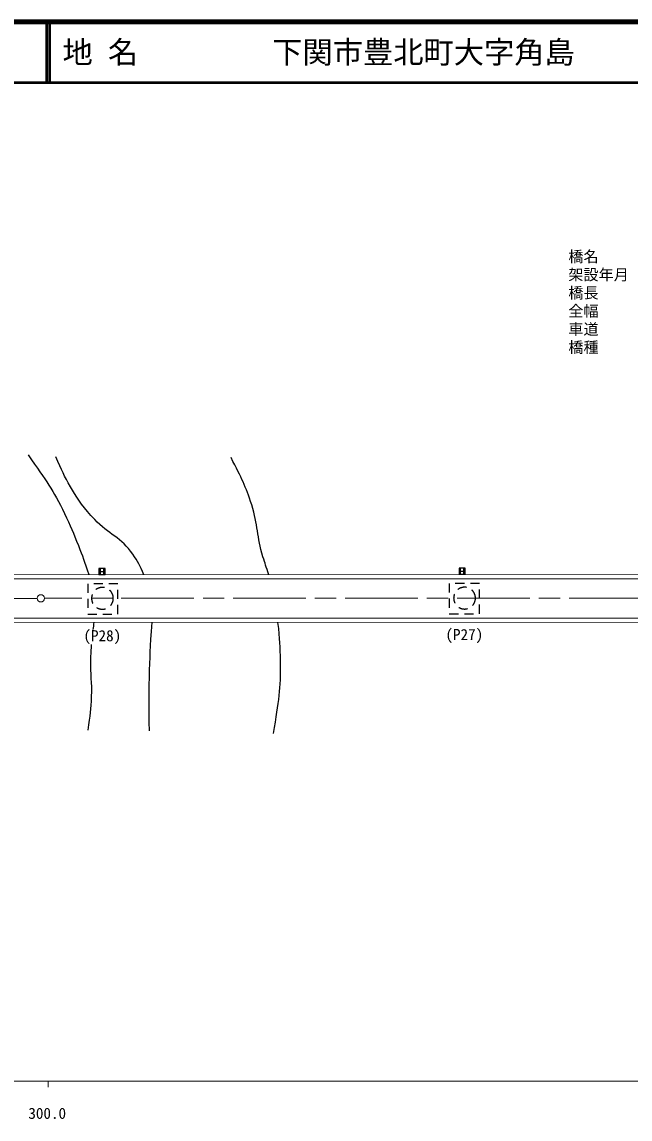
# Model space of a CAD drawing. Units: millimetres, scale not verified. Extents: x 40000 to 680000, y 20000 to 380000.
# Drawn here: x 363671 to 464156, y 198715 to 380000 of the extents above; entities that cross this region are included whole.
import ezdxf
from ezdxf.enums import TextEntityAlignment as Align

# ---------------------------------------------------------------- set-up
doc = ezdxf.new("R2010")
doc.units = ezdxf.units.MM
doc.header["$LTSCALE"] = 1000
doc.linetypes.add('CHAIN', pattern=[18.5, 12, -1.5, 3.5, -1.5])
for name, color, linetype, lineweight in [('M-BGD', 7, 'Continuous', 25), ('M-BMK', 2, 'CHAIN', 13), ('M-BMK-SRVR', 3, 'Continuous', 13), ('M-STR-STR1', 1, 'Continuous', 13), ('M-TTL', 2, 'Continuous', 140), ('M-TTL-BAND', 7, 'Continuous', 13), ('M-TTL-LINE', 7, 'Continuous', 50), ('M-TTL-TXT', 7, 'Continuous', 13)]:
    doc.layers.add(name, color=color, linetype=linetype, lineweight=lineweight)
doc.styles.add('ＭＳ ゴシック', font='')
doc.styles.get('ＭＳ ゴシック').set_extended_font_data('MS Gothic')

msp = doc.modelspace()

# ---------------------------------------------------------------- linework, layer by layer
at = {"layer": 'M-BGD'}
for p, q in [((377400, 289707), (376400, 289707)), ((376400, 289707), (376400, 288707)), ((376400, 288707), (377400, 288707)), ((376670, 288749), (376670, 289599)), ((376670, 289207), (377165, 289207)), ((377165, 289605), (377165, 288752)), ((377400, 288707), (377400, 289707)), ((436894, 289735), (435894, 289735)), ((435894, 289735), (435894, 288735)), ((435894, 288735), (436894, 288735)), ((436164, 288778), (436164, 289627)), ((436164, 289235), (436660, 289235)), ((436660, 289633), (436660, 288780)), ((436894, 288735), (436894, 289735)), ((374542, 287164), (374542, 285664)), ((377042, 287164), (375542, 287164)), ((376318, 286441), (376289, 286429)), ((376347, 286452), (376318, 286441)), ((376377, 286462), (376347, 286452)), ((376407, 286473), (376377, 286462)), ((376437, 286482), (376407, 286473)), ((376467, 286491), (376437, 286482)), ((376497, 286500), (376467, 286491)), ((376528, 286508), (376497, 286500)), ((376558, 286515), (376528, 286508)), ((376589, 286522), (376558, 286515)), ((376620, 286529), (376589, 286522)), ((376651, 286535), (376620, 286529)), ((376682, 286540), (376651, 286535)), ((376713, 286545), (376682, 286540)), ((376744, 286549), (376713, 286545)), ((376776, 286553), (376744, 286549)), ((376807, 286556), (376776, 286553)), ((376838, 286559), (376807, 286556)), ((376870, 286561), (376838, 286559)), ((376901, 286562), (376870, 286561)), ((376933, 286563), (376901, 286562)), ((376964, 286564), (376933, 286563)), ((376996, 286563), (376964, 286564)), ((377027, 286563), (376996, 286563)), ((377059, 286561), (377027, 286563)), ((377090, 286560), (377059, 286561)), ((377121, 286557), (377090, 286560)), ((377153, 286554), (377121, 286557)), ((377184, 286551), (377153, 286554)), ((377215, 286547), (377184, 286551)), ((377247, 286543), (377215, 286547)), ((377278, 286537), (377247, 286543)), ((377298, 286534), (377278, 286537)), ((379542, 287164), (378042, 287164)), ((434281, 287212), (434281, 285712)), ((436781, 287212), (435281, 287212)), ((436068, 286433), (436039, 286420)), ((436096, 286446), (436068, 286433)), ((436126, 286458), (436096, 286446)), ((436155, 286470), (436126, 286458)), ((436184, 286481), (436155, 286470)), ((436214, 286491), (436184, 286481)), ((436244, 286502), (436214, 286491)), ((436274, 286511), (436244, 286502)), ((436304, 286520), (436274, 286511)), ((436334, 286529), (436304, 286520)), ((436365, 286537), (436334, 286529)), ((436395, 286544), (436365, 286537)), ((436426, 286551), (436395, 286544)), ((436457, 286558), (436426, 286551)), ((436488, 286564), (436457, 286558)), ((436519, 286569), (436488, 286564)), ((436550, 286574), (436519, 286569)), ((436581, 286578), (436550, 286574)), ((436612, 286582), (436581, 286578)), ((436644, 286585), (436612, 286582)), ((436675, 286588), (436644, 286585)), ((436707, 286590), (436675, 286588)), ((436738, 286591), (436707, 286590)), ((436770, 286592), (436738, 286591)), ((436801, 286593), (436770, 286592)), ((436833, 286592), (436801, 286593)), ((436864, 286592), (436833, 286592)), ((436896, 286591), (436864, 286592)), ((436927, 286589), (436896, 286591)), ((436958, 286586), (436927, 286589)), ((436990, 286584), (436958, 286586)), ((437021, 286580), (436990, 286584)), ((437052, 286576), (437021, 286580)), ((437083, 286572), (437052, 286576)), ((437115, 286566), (437083, 286572)), ((437134, 286563), (437115, 286566)), ((439281, 287212), (437781, 287212)), ((374542, 284664), (374542, 283164)), ((375173, 284811), (375172, 284779)), ((375172, 284779), (375172, 284748)), ((375172, 284748), (375173, 284716)), ((375174, 284842), (375173, 284811)), ((375173, 284716), (375174, 284685)), ((375175, 284874), (375174, 284842)), ((375174, 284685), (375175, 284653)), ((375178, 284905), (375175, 284874)), ((375175, 284653), (375178, 284622)), ((375180, 284937), (375178, 284905)), ((375178, 284622), (375180, 284591)), ((375184, 284968), (375180, 284937)), ((375188, 284999), (375184, 284968)), ((375192, 285030), (375188, 284999)), ((375197, 285061), (375192, 285030)), ((375202, 285092), (375197, 285061)), ((375208, 285123), (375202, 285092)), ((375215, 285154), (375208, 285123)), ((375222, 285185), (375215, 285154)), ((375230, 285215), (375222, 285185)), ((375238, 285246), (375230, 285215)), ((375247, 285276), (375238, 285246)), ((375256, 285306), (375247, 285276)), ((375266, 285336), (375256, 285306)), ((375276, 285366), (375266, 285336)), ((375287, 285396), (375276, 285366)), ((375290, 285404), (375287, 285396)), ((375905, 286213), (375881, 286195)), ((375931, 286232), (375905, 286213)), ((375957, 286250), (375931, 286232)), ((375983, 286267), (375957, 286250)), ((376009, 286284), (375983, 286267)), ((376036, 286301), (376009, 286284)), ((376063, 286317), (376036, 286301)), ((376090, 286333), (376063, 286317)), ((376118, 286348), (376090, 286333)), ((376146, 286363), (376118, 286348)), ((376174, 286377), (376146, 286363)), ((376202, 286391), (376174, 286377)), ((376231, 286404), (376202, 286391)), ((376260, 286417), (376231, 286404)), ((376289, 286429), (376260, 286417)), ((378197, 286083), (378182, 286096)), ((378220, 286061), (378197, 286083)), ((378242, 286039), (378220, 286061)), ((378264, 286017), (378242, 286039)), ((378286, 285994), (378264, 286017)), ((378307, 285971), (378286, 285994)), ((378328, 285947), (378307, 285971)), ((378349, 285923), (378328, 285947)), ((378369, 285899), (378349, 285923)), ((378388, 285874), (378369, 285899)), ((378408, 285849), (378388, 285874)), ((378426, 285824), (378408, 285849)), ((378445, 285799), (378426, 285824)), ((378463, 285773), (378445, 285799)), ((378480, 285746), (378463, 285773)), ((378497, 285720), (378480, 285746)), ((378514, 285693), (378497, 285720)), ((378530, 285666), (378514, 285693)), ((378545, 285638), (378530, 285666)), ((378560, 285611), (378545, 285638)), ((378575, 285583), (378560, 285611)), ((378589, 285555), (378575, 285583)), ((378602, 285526), (378589, 285555)), ((378616, 285498), (378602, 285526)), ((378628, 285469), (378616, 285498)), ((378640, 285440), (378628, 285469)), ((378652, 285410), (378640, 285440)), ((378663, 285381), (378652, 285410)), ((378673, 285351), (378663, 285381)), ((378683, 285321), (378673, 285351)), ((378693, 285291), (378683, 285321)), ((378702, 285261), (378693, 285291)), ((378710, 285231), (378702, 285261)), ((378718, 285200), (378710, 285231)), ((378726, 285170), (378718, 285200)), ((378732, 285139), (378726, 285170)), ((378739, 285108), (378732, 285139)), ((378745, 285077), (378739, 285108)), ((378750, 285046), (378745, 285077)), ((378754, 285015), (378750, 285046)), ((378759, 284984), (378754, 285015)), ((378762, 284952), (378759, 284984)), ((378765, 284921), (378762, 284952)), ((378768, 284889), (378765, 284921)), ((378765, 284606), (378768, 284638)), ((378770, 284858), (378768, 284889)), ((378768, 284638), (378770, 284669)), ((378771, 284827), (378770, 284858)), ((378770, 284669), (378771, 284701)), ((378772, 284795), (378771, 284827)), ((378771, 284701), (378772, 284732)), ((378772, 284764), (378772, 284795)), ((378772, 284732), (378772, 284764)), ((379542, 284664), (379542, 286164)), ((434281, 284712), (434281, 283212)), ((435010, 284840), (435009, 284808)), ((435009, 284808), (435009, 284777)), ((435009, 284777), (435010, 284745)), ((435011, 284871), (435010, 284840)), ((435010, 284745), (435011, 284714)), ((435012, 284903), (435011, 284871)), ((435011, 284714), (435012, 284682)), ((435014, 284934), (435012, 284903)), ((435012, 284682), (435014, 284651)), ((435017, 284966), (435014, 284934)), ((435014, 284651), (435017, 284620)), ((435021, 284997), (435017, 284966)), ((435017, 284620), (435021, 284588)), ((435024, 285028), (435021, 284997)), ((435029, 285059), (435024, 285028)), ((435034, 285091), (435029, 285059)), ((435039, 285122), (435034, 285091)), ((435045, 285152), (435039, 285122)), ((435052, 285183), (435045, 285152)), ((435059, 285214), (435052, 285183)), ((435067, 285245), (435059, 285214)), ((435075, 285275), (435067, 285245)), ((435083, 285305), (435075, 285275)), ((435093, 285335), (435083, 285305)), ((435102, 285365), (435093, 285335)), ((435113, 285395), (435102, 285365)), ((435124, 285425), (435113, 285395)), ((435127, 285433), (435124, 285425)), ((435742, 286242), (435717, 286224)), ((435768, 286261), (435742, 286242)), ((435793, 286279), (435768, 286261)), ((435820, 286296), (435793, 286279)), ((435846, 286313), (435820, 286296)), ((435873, 286330), (435846, 286313)), ((435900, 286346), (435873, 286330)), ((435927, 286362), (435900, 286346)), ((435955, 286377), (435927, 286362)), ((435983, 286392), (435955, 286377)), ((436011, 286406), (435983, 286392)), ((436039, 286420), (436011, 286406)), ((438033, 286112), (438019, 286125)), ((438056, 286090), (438033, 286112)), ((438079, 286068), (438056, 286090)), ((438101, 286046), (438079, 286068)), ((438123, 286023), (438101, 286046)), ((438144, 286000), (438123, 286023)), ((438165, 285976), (438144, 286000)), ((438186, 285952), (438165, 285976)), ((438206, 285928), (438186, 285952)), ((438225, 285903), (438206, 285928)), ((438244, 285878), (438225, 285903)), ((438263, 285853), (438244, 285878)), ((438282, 285828), (438263, 285853)), ((438300, 285802), (438282, 285828)), ((438317, 285775), (438300, 285802)), ((438334, 285749), (438317, 285775)), ((438350, 285722), (438334, 285749)), ((438366, 285695), (438350, 285722)), ((438382, 285667), (438366, 285695)), ((438397, 285640), (438382, 285667)), ((438412, 285612), (438397, 285640)), ((438426, 285584), (438412, 285612)), ((438439, 285555), (438426, 285584)), ((438452, 285527), (438439, 285555)), ((438465, 285498), (438452, 285527)), ((438477, 285469), (438465, 285498)), ((438489, 285439), (438477, 285469)), ((438500, 285410), (438489, 285439)), ((438510, 285380), (438500, 285410)), ((438520, 285350), (438510, 285380)), ((438530, 285320), (438520, 285350)), ((438539, 285290), (438530, 285320)), ((438547, 285260), (438539, 285290)), ((438555, 285229), (438547, 285260)), ((438563, 285199), (438555, 285229)), ((438569, 285168), (438563, 285199)), ((438576, 285137), (438569, 285168)), ((438581, 285106), (438576, 285137)), ((438587, 285075), (438581, 285106)), ((438591, 285044), (438587, 285075)), ((438595, 285013), (438591, 285044)), ((438599, 284981), (438595, 285013)), ((438602, 284950), (438599, 284981)), ((438599, 284604), (438602, 284635)), ((438604, 284919), (438602, 284950)), ((438602, 284635), (438604, 284667)), ((438606, 284887), (438604, 284919)), ((438604, 284667), (438606, 284698)), ((438608, 284856), (438606, 284887)), ((438606, 284698), (438608, 284730)), ((438609, 284824), (438608, 284856)), ((438608, 284730), (438609, 284761)), ((438609, 284793), (438609, 284824)), ((438609, 284761), (438609, 284793)), ((439281, 284712), (439281, 286212)), ((375180, 284591), (375184, 284559)), ((375184, 284559), (375188, 284528)), ((375188, 284528), (375192, 284497)), ((375192, 284497), (375197, 284466)), ((375197, 284466), (375202, 284435)), ((375202, 284435), (375208, 284404)), ((375208, 284404), (375215, 284373)), ((375215, 284373), (375222, 284342)), ((375222, 284342), (375230, 284312)), ((375230, 284312), (375238, 284281)), ((375238, 284281), (375247, 284251)), ((375247, 284251), (375256, 284221)), ((375256, 284221), (375266, 284191)), ((375266, 284191), (375276, 284161)), ((375276, 284161), (375287, 284132)), ((375287, 284132), (375298, 284102)), ((375298, 284102), (375310, 284073)), ((375310, 284073), (375322, 284044)), ((375322, 284044), (375335, 284015)), ((375335, 284015), (375348, 283987)), ((375348, 283987), (375362, 283958)), ((375362, 283958), (375367, 283949)), ((376038, 283225), (376063, 283210)), ((376063, 283210), (376090, 283194)), ((376090, 283194), (376118, 283179)), ((376118, 283179), (376146, 283164)), ((376146, 283164), (376174, 283150)), ((376174, 283150), (376202, 283136)), ((376202, 283136), (376231, 283123)), ((376231, 283123), (376260, 283111)), ((376260, 283111), (376289, 283098)), ((376289, 283098), (376318, 283087)), ((376318, 283087), (376347, 283075)), ((376347, 283075), (376377, 283065)), ((376377, 283065), (376407, 283055)), ((376407, 283055), (376437, 283045)), ((376437, 283045), (376467, 283036)), ((376467, 283036), (376497, 283027)), ((376497, 283027), (376528, 283019)), ((376528, 283019), (376558, 283012)), ((376558, 283012), (376589, 283005)), ((376589, 283005), (376620, 282998)), ((376620, 282998), (376651, 282992)), ((376651, 282992), (376682, 282987)), ((376682, 282987), (376713, 282982)), ((376713, 282982), (376744, 282978)), ((376744, 282978), (376776, 282974)), ((376776, 282974), (376807, 282971)), ((376807, 282971), (376838, 282969)), ((376838, 282969), (376870, 282966)), ((376870, 282966), (376901, 282965)), ((376901, 282965), (376933, 282964)), ((376933, 282964), (376964, 282964)), ((376964, 282964), (376996, 282964)), ((376996, 282964), (377027, 282964)), ((377027, 282964), (377059, 282966)), ((377059, 282966), (377090, 282967)), ((377090, 282967), (377121, 282970)), ((377121, 282970), (377153, 282973)), ((377153, 282973), (377184, 282976)), ((377184, 282976), (377215, 282980)), ((377215, 282980), (377247, 282985)), ((377247, 282985), (377278, 282990)), ((377278, 282990), (377309, 282995)), ((377309, 282995), (377340, 283001)), ((377340, 283001), (377370, 283008)), ((377370, 283008), (377401, 283015)), ((377401, 283015), (377432, 283023)), ((377432, 283023), (377462, 283032)), ((377462, 283032), (377483, 283038)), ((378316, 283567), (378328, 283580)), ((378328, 283580), (378349, 283604)), ((378349, 283604), (378369, 283628)), ((378369, 283628), (378388, 283653)), ((378388, 283653), (378408, 283678)), ((378408, 283678), (378426, 283703)), ((378426, 283703), (378445, 283729)), ((378445, 283729), (378463, 283755)), ((378463, 283755), (378480, 283781)), ((378480, 283781), (378497, 283807)), ((378497, 283807), (378514, 283834)), ((378514, 283834), (378530, 283861)), ((378530, 283861), (378545, 283889)), ((378545, 283889), (378560, 283916)), ((378560, 283916), (378575, 283944)), ((378575, 283944), (378589, 283972)), ((378589, 283972), (378602, 284001)), ((378602, 284001), (378616, 284030)), ((378616, 284030), (378628, 284058)), ((378628, 284058), (378640, 284087)), ((378640, 284087), (378652, 284117)), ((378652, 284117), (378663, 284146)), ((378663, 284146), (378673, 284176)), ((378673, 284176), (378683, 284206)), ((378683, 284206), (378693, 284236)), ((378693, 284236), (378702, 284266)), ((378702, 284266), (378710, 284296)), ((378710, 284296), (378718, 284327)), ((378718, 284327), (378726, 284358)), ((378726, 284358), (378732, 284388)), ((378732, 284388), (378739, 284419)), ((378739, 284419), (378745, 284450)), ((378745, 284450), (378750, 284481)), ((378750, 284481), (378754, 284512)), ((378754, 284512), (378759, 284544)), ((378759, 284544), (378762, 284575)), ((378762, 284575), (378765, 284606)), ((379542, 282164), (379542, 283664)), ((435021, 284588), (435024, 284557)), ((435024, 284557), (435029, 284526)), ((435029, 284526), (435034, 284495)), ((435034, 284495), (435039, 284464)), ((435039, 284464), (435045, 284433)), ((435045, 284433), (435052, 284402)), ((435052, 284402), (435059, 284371)), ((435059, 284371), (435067, 284341)), ((435067, 284341), (435075, 284310)), ((435075, 284310), (435083, 284280)), ((435083, 284280), (435093, 284250)), ((435093, 284250), (435102, 284220)), ((435102, 284220), (435113, 284190)), ((435113, 284190), (435124, 284161)), ((435124, 284161), (435135, 284131)), ((435135, 284131), (435147, 284102)), ((435147, 284102), (435159, 284073)), ((435159, 284073), (435172, 284044)), ((435172, 284044), (435185, 284016)), ((435185, 284016), (435199, 283987)), ((435199, 283987), (435204, 283978)), ((435875, 283254), (435900, 283239)), ((435900, 283239), (435927, 283223)), ((435927, 283223), (435955, 283208)), ((435955, 283208), (435983, 283193)), ((435983, 283193), (436011, 283179)), ((436011, 283179), (436039, 283166)), ((436039, 283166), (436068, 283152)), ((436068, 283152), (436096, 283140)), ((436096, 283140), (436126, 283127)), ((436126, 283127), (436155, 283116)), ((436155, 283116), (436184, 283104)), ((436184, 283104), (436214, 283094)), ((436214, 283094), (436244, 283084)), ((436244, 283084), (436274, 283074)), ((436274, 283074), (436304, 283065)), ((436304, 283065), (436334, 283056)), ((436334, 283056), (436365, 283048)), ((436365, 283048), (436395, 283041)), ((436395, 283041), (436426, 283034)), ((436426, 283034), (436457, 283027)), ((436457, 283027), (436488, 283022)), ((436488, 283022), (436519, 283016)), ((436519, 283016), (436550, 283011)), ((436550, 283011), (436581, 283007)), ((436581, 283007), (436612, 283003)), ((436612, 283003), (436644, 283000)), ((436644, 283000), (436675, 282998)), ((436675, 282998), (436707, 282996)), ((436707, 282996), (436738, 282994)), ((436738, 282994), (436770, 282993)), ((436770, 282993), (436801, 282993)), ((436801, 282993), (436833, 282993)), ((436833, 282993), (436864, 282993)), ((436864, 282993), (436896, 282995)), ((436896, 282995), (436927, 282996)), ((436927, 282996), (436958, 282999)), ((436958, 282999), (436990, 283002)), ((436990, 283002), (437021, 283005)), ((437021, 283005), (437052, 283009)), ((437052, 283009), (437083, 283014)), ((437083, 283014), (437115, 283019)), ((437115, 283019), (437146, 283024)), ((437146, 283024), (437176, 283031)), ((437176, 283031), (437207, 283037)), ((437207, 283037), (437238, 283044)), ((437238, 283044), (437268, 283052)), ((437268, 283052), (437299, 283061)), ((437299, 283061), (437320, 283067)), ((438153, 283596), (438165, 283609)), ((438165, 283609), (438186, 283633)), ((438186, 283633), (438206, 283657)), ((438206, 283657), (438225, 283682)), ((438225, 283682), (438244, 283707)), ((438244, 283707), (438263, 283732)), ((438263, 283732), (438282, 283758)), ((438282, 283758), (438300, 283784)), ((438300, 283784), (438317, 283810)), ((438317, 283810), (438334, 283836)), ((438334, 283836), (438350, 283863)), ((438350, 283863), (438366, 283890)), ((438366, 283890), (438382, 283918)), ((438382, 283918), (438397, 283945)), ((438397, 283945), (438412, 283973)), ((438412, 283973), (438426, 284002)), ((438426, 284002), (438439, 284030)), ((438439, 284030), (438452, 284059)), ((438452, 284059), (438465, 284087)), ((438465, 284087), (438477, 284117)), ((438477, 284117), (438489, 284146)), ((438489, 284146), (438500, 284175)), ((438500, 284175), (438510, 284205)), ((438510, 284205), (438520, 284235)), ((438520, 284235), (438530, 284265)), ((438530, 284265), (438539, 284295)), ((438539, 284295), (438547, 284325)), ((438547, 284325), (438555, 284356)), ((438555, 284356), (438563, 284387)), ((438563, 284387), (438569, 284417)), ((438569, 284417), (438576, 284448)), ((438576, 284448), (438581, 284479)), ((438581, 284479), (438587, 284510)), ((438587, 284510), (438591, 284541)), ((438591, 284541), (438595, 284573)), ((438595, 284573), (438599, 284604)), ((439281, 282212), (439281, 283712)), ((374542, 282164), (376042, 282164)), ((377042, 282164), (378542, 282164)), ((434281, 282212), (435781, 282212)), ((436781, 282212), (438281, 282212))]:
    msp.add_line(p, q, dxfattribs=at)
for points, knots in [([(364725, 308452), (367723, 304066), (368783, 302769), (370712, 298759), (371685, 296736), (372178, 295576), (372992, 293485), (373717, 291625), (373936, 290986), (374703, 288670)], [0, 0, 0, 0, 1, 1, 1, 2, 2, 2, 3, 3, 3, 3]), ([(383825, 288668), (383168, 290245), (382806, 290801), (381973, 292060), (380144, 294820), (377950, 295332), (375701, 297761), (373916, 299690), (373036, 300909), (371710, 303178), (370616, 305048), (370268, 305805), (369286, 308167)], [0, 0, 0, 0, 1, 1, 1, 2, 2, 2, 3, 3, 3, 4, 4, 4, 4]), ([(404494, 288663), (403975, 290044), (403859, 290464), (403496, 291632), (402484, 294897), (402700, 296934), (401643, 300184), (400610, 303362), (400017, 304531), (398222, 308024)], [0, 0, 0, 0, 1, 1, 1, 2, 2, 2, 3, 3, 3, 3]), ([(385109, 280793), (384837, 276417), (384762, 275240), (384681, 271676), (384602, 268225), (384617, 267084), (384681, 262839)], [0, 0, 0, 0, 1, 1, 1, 2, 2, 2, 2]), ([(405920, 280789), (406271, 277831), (406298, 276891), (406347, 274384), (406440, 269687), (406022, 267932), (405207, 262411)], [0, 0, 0, 0, 1, 1, 1, 2, 2, 2, 2]), ([(375128, 277120), (375062, 276356), (375021, 275589), (374988, 274527), (374916, 272189), (375231, 270877), (375131, 268540), (375037, 266360), (374933, 265575), (374560, 262981)], [0, 0, 0, 0, 1, 1, 1, 2, 2, 2, 3, 3, 3, 3])]:
    msp.add_open_spline(points, degree=3, knots=knots, dxfattribs=at)
msp.add_open_spline([(375558, 280795), (375503, 280363), (375453, 279975), (375408, 279620)], degree=3, dxfattribs=at)
at = {"layer": 'M-BMK'}
for p, q in [((366199, 284758), (267506, 284710)), ((466093, 284807), (367399, 284759))]:
    msp.add_line(p, q, dxfattribs=at)
at = {"layer": 'M-BMK-SRVR'}
msp.add_circle((366799, 284759), 600, dxfattribs=at)
at = {"layer": 'M-STR-STR1'}
for p, q in [((310136, 288684), (566584, 288629)), ((309212, 288003), (566584, 287948)), ((309211, 281490), (566582, 281435)), ((309210, 280809), (566582, 280754))]:
    msp.add_line(p, q, dxfattribs=at)
at = {"layer": 'M-TTL'}
msp.add_line((680000, 380000), (40000, 380000), dxfattribs=at)
at = {"layer": 'M-TTL-BAND'}
for p, q in [((40000, 205000), (579000, 205000)), ((368000, 205000), (368000, 204000))]:
    msp.add_line(p, q, dxfattribs=at)
at = {"layer": 'M-TTL-LINE'}
for p, q in [((367750, 380000), (367750, 370000)), ((368250, 380000), (368250, 370000)), ((40000, 370000), (680000, 370000))]:
    msp.add_line(p, q, dxfattribs=at)

# ---------------------------------------------------------------- texts
at = {"layer": 'M-BGD', "style": 'ＭＳ ゴシック'}
for s, p in [('橋名', (453958, 339769)), ('架設年月', (453958, 336769)), ('橋長', (453958, 333769)), ('全幅', (453958, 330769)), ('車道', (453958, 327769)), ('橋種', (453958, 324769))]:
    msp.add_text(s, height=1833, dxfattribs=at).set_placement(p, align=Align.BOTTOM_LEFT)
for s, p in [('(P28)', (376952, 277120)), ('(P27)', (436769, 277310))]:
    msp.add_text(s, height=1833, dxfattribs=at).set_placement(p, align=Align.BOTTOM_CENTER)
at = {"layer": 'M-TTL-BAND', "style": 'ＭＳ ゴシック'}
msp.add_text('300.0', height=1833, dxfattribs=at).set_placement((367844, 198195), align=Align.BOTTOM_CENTER)
at = {"layer": 'M-TTL-TXT', "style": 'ＭＳ ゴシック'}
for s, p in [('地 名', (370380, 375000)), ('下関市豊北町大字角島', (405024, 375000))]:
    msp.add_text(s, height=3666, dxfattribs=at).set_placement(p, align=Align.MIDDLE_LEFT)

doc.saveas('drawing.dxf')
